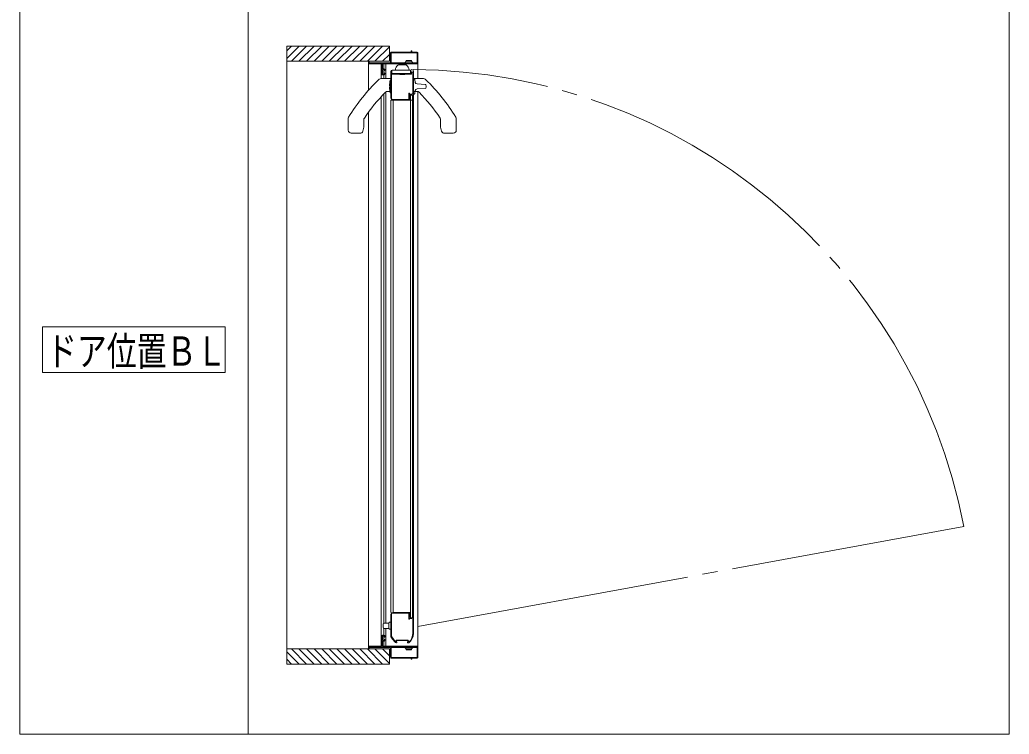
# Model space of a CAD drawing. Units: millimetres on the paper. Extents: x -305 to 305, y -152 to 152.
# Drawn here: x 18.6 to 83.6, y 20.2 to 67.2 of the extents above; entities that cross this region are included whole.
import ezdxf
from ezdxf.enums import TextEntityAlignment as Align

# ---------------------------------------------------------------- set-up
doc = ezdxf.new("R2010")
doc.units = ezdxf.units.MM
doc.linetypes.add('LONG_CHAIN', pattern=[21, 18, -1, 1, -1])
doc.linetypes.add('LONG_DOUBLE_CHAIN', pattern=[21.8, 18, -1, 0.6, -0.6, 0.6, -1])
doc.layers.add('0-1_VIEW0001', color=7, linetype='Continuous', lineweight=9)
doc.styles.add('ＭＳ ゴシック', font='')
doc.styles.get('ＭＳ ゴシック').set_extended_font_data('MS Gothic')

msp = doc.modelspace()

# ---------------------------------------------------------------- linework, layer by layer
at = {"layer": '0-1_VIEW0001'}
for p, q in [((33.617, 127.749), (33.617, 20.249)), ((83.617, 127.749), (83.617, 20.249)), ((36.15, 64.637), (36.965, 65.453)), ((36.15, 24.854), (36.15, 65.453)), ((36.15, 65.453), (42.9, 65.453)), ((36.15, 65.132), (36.47, 65.453)), ((36.46, 64.453), (37.46, 65.453)), ((36.955, 64.453), (37.955, 65.453)), ((37.45, 64.453), (38.45, 65.453)), ((37.95, 64.453), (38.95, 65.453)), ((38.45, 64.453), (39.45, 65.453)), ((38.95, 64.453), (39.95, 65.453)), ((39.45, 64.453), (40.45, 65.453)), ((39.95, 64.453), (40.95, 65.453)), ((40.45, 64.453), (41.45, 65.453)), ((40.95, 64.453), (41.95, 65.453)), ((41.45, 64.453), (42.45, 65.453)), ((41.95, 64.453), (42.9, 65.402)), ((42.9, 65.453), (42.9, 64.452)), ((42.975, 64.367), (42.975, 65.002)), ((43.025, 65.052), (44.32, 65.052)), ((43.035, 65.007), (44.715, 65.007)), ((44.335, 65.067), (44.335, 65.117)), ((44.345, 65.127), (44.365, 65.127)), ((44.375, 65.117), (44.375, 65.067)), ((44.39, 65.052), (44.725, 65.052)), ((44.775, 65.002), (44.775, 64.327)), ((42.9, 64.453), (36.15, 64.453)), ((41.525, 64.452), (41.525, 64.302)), ((41.525, 64.317), (41.525, 64.437)), ((41.54, 64.452), (41.56, 64.452)), ((41.575, 64.437), (41.575, 64.367)), ((41.59, 64.352), (42.96, 64.352)), ((42.45, 64.453), (42.9, 64.902)), ((43.02, 64.367), (43.02, 64.992)), ((44.715, 64.352), (43.035, 64.352)), ((44, 64.502), (44, 64.452)), ((44, 64.502), (44.35, 64.502)), ((44.73, 64.992), (44.73, 64.367)), ((41.525, 62.543), (41.525, 64.277)), ((41.525, 64.277), (42.39, 64.277)), ((42.375, 64.302), (41.54, 64.302)), ((42.348, 63.323), (42.348, 64.277)), ((42.39, 63.602), (42.39, 64.287)), ((42.44, 64.287), (42.44, 63.967)), ((42.44, 64.277), (44.775, 64.277)), ((42.44, 63.892), (42.44, 63.622)), ((44.75, 64.302), (42.455, 64.302)), ((42.455, 63.952), (42.54, 63.952)), ((42.525, 63.907), (42.455, 63.907)), ((42.525, 63.952), (42.525, 64.277)), ((42.525, 63.607), (42.525, 63.907)), ((42.54, 63.847), (42.54, 63.892)), ((42.575, 63.832), (42.555, 63.832)), ((42.59, 63.902), (42.59, 63.847)), ((42.665, 63.327), (42.665, 64.277)), ((42.99, 63.802), (42.99, 62.027)), ((43.04, 63.667), (43.04, 63.792)), ((43.05, 63.812), (43.05, 63.842)), ((43.06, 63.827), (43.06, 63.652)), ((44.23, 63.877), (43.11, 63.877)), ((43.524, 64.227), (43.957, 64.227)), ((44.28, 63.652), (44.28, 63.827)), ((44.315, 63.852), (44.315, 63.667)), ((44.355, 63.707), (44.355, 63.655)), ((44.445, 62.372), (44.445, 63.707)), ((44.49, 61.917), (44.49, 63.777)), ((44.775, 64.277), (44.775, 63.327)), ((42.975, 63.327), (42.398, 63.327)), ((42.54, 63.552), (42.44, 63.552)), ((42.455, 63.607), (42.525, 63.607)), ((42.525, 63.327), (42.525, 63.552)), ((42.54, 63.622), (42.54, 63.667)), ((42.555, 63.682), (42.575, 63.682)), ((42.59, 63.667), (42.59, 63.602)), ((43.035, 63.592), (43.035, 62.027)), ((43.564, 63.607), (43.05, 63.607)), ((44.3, 63.652), (43.055, 63.652)), ((43.06, 63.652), (43.11, 63.652)), ((44.28, 63.652), (43.11, 63.652)), ((43.586, 63.592), (43.574, 63.603)), ((43.884, 63.587), (43.596, 63.587)), ((43.906, 63.603), (43.894, 63.592)), ((44.307, 63.607), (43.916, 63.607)), ((44.348, 63.637), (44.325, 63.615)), ((44.505, 63.327), (45.082, 63.327)), ((42.665, 27.552), (42.665, 62.442)), ((42.975, 62.477), (42.779, 62.477)), ((42.99, 62.447), (42.99, 62.535)), ((44.505, 62.477), (44.701, 62.477)), ((44.775, 62.463), (44.775, 26.027)), ((42.352, 26.027), (42.352, 62.117)), ((42.525, 27.55), (42.525, 62.302)), ((44.475, 61.902), (42.99, 61.902)), ((42.99, 28.252), (42.99, 61.902)), ((43.115, 61.947), (44.17, 61.947)), ((43.115, 61.902), (44.242, 61.902)), ((43.14, 61.902), (43.14, 28.252)), ((44.18, 61.957), (44.18, 62.332)), ((44.195, 62.347), (44.21, 62.347)), ((44.225, 62.332), (44.225, 62.312)), ((44.225, 61.977), (44.225, 62.202)), ((44.24, 62.297), (44.37, 62.297)), ((44.254, 61.91), (44.263, 61.924)), ((44.265, 61.931), (44.265, 61.937)), ((44.275, 62.252), (44.4, 62.252)), ((44.275, 27.927), (44.275, 62.227)), ((44.275, 62.227), (44.425, 62.227)), ((44.425, 27.927), (44.425, 62.227)), ((44.425, 62.227), (44.425, 61.931)), ((44.427, 61.924), (44.436, 61.91)), ((44.449, 61.902), (44.475, 61.902)), ((44.475, 28.252), (44.475, 61.902)), ((41.525, 26.027), (41.525, 61.109)), ((40.19, 60.677), (40.19, 59.927)), ((41.22, 60.613), (41.22, 60.227)), ((46.26, 60.613), (46.26, 60.227)), ((47.29, 60.677), (47.29, 59.927)), ((40.965, 59.727), (40.39, 59.727)), ((46.515, 59.727), (47.09, 59.727)), ((20.117, 43.999), (20.117, 46.999)), ((20.117, 46.999), (32.117, 46.999)), ((32.117, 43.999), (32.117, 46.999)), ((20.117, 43.999), (32.117, 43.999)), ((42.99, 28.127), (42.99, 26.702)), ((43.035, 26.702), (43.035, 28.127)), ((44.241, 28.252), (43.115, 28.252)), ((43.115, 28.207), (44.17, 28.207)), ((44.18, 28.197), (44.18, 27.822)), ((44.225, 27.952), (44.225, 28.177)), ((44.263, 28.231), (44.254, 28.245)), ((44.265, 28.217), (44.265, 28.223)), ((44.425, 28.223), (44.425, 27.927)), ((44.435, 28.245), (44.427, 28.231)), ((44.475, 28.252), (44.448, 28.252)), ((44.49, 26.877), (44.49, 28.237)), ((42.49, 27.502), (42.49, 27.252)), ((42.815, 27.552), (42.54, 27.552)), ((42.815, 27.552), (42.865, 27.552)), ((42.865, 27.552), (42.865, 27.202)), ((42.915, 27.602), (42.99, 27.602)), ((44.195, 27.807), (44.21, 27.807)), ((44.225, 27.822), (44.225, 27.842)), ((44.24, 27.857), (44.37, 27.857)), ((44.4, 27.902), (44.275, 27.902)), ((44.445, 27.782), (44.445, 26.877)), ((42.39, 26.702), (42.39, 26.017)), ((42.54, 26.752), (42.44, 26.752)), ((42.44, 26.412), (42.44, 26.682)), ((42.455, 26.697), (42.525, 26.697)), ((42.529, 26.752), (42.529, 27.202)), ((42.529, 26.397), (42.529, 26.697)), ((42.54, 27.202), (42.815, 27.202)), ((42.54, 26.682), (42.54, 26.637)), ((42.59, 26.637), (42.59, 26.702)), ((42.669, 26.027), (42.669, 27.202)), ((42.815, 27.202), (42.865, 27.202)), ((42.915, 27.152), (42.99, 27.152)), ((41.525, 26.027), (44.775, 26.027)), ((42.375, 26.002), (41.54, 26.002)), ((42.44, 26.017), (42.44, 26.337)), ((42.525, 26.397), (42.455, 26.397)), ((42.455, 26.352), (42.54, 26.352)), ((44.75, 26.002), (42.455, 26.002)), ((42.529, 26.027), (42.529, 26.352)), ((42.54, 26.457), (42.54, 26.412)), ((42.555, 26.622), (42.575, 26.622)), ((42.575, 26.472), (42.555, 26.472)), ((42.59, 26.402), (42.59, 26.457)), ((43.02, 26.612), (43.245, 26.312)), ((43.281, 26.339), (43.056, 26.639)), ((43.325, 26.372), (43.325, 26.331)), ((43.365, 26.252), (43.375, 26.252)), ((43.389, 26.305), (43.366, 26.363)), ((44.09, 26.437), (43.39, 26.437)), ((43.39, 26.397), (44.09, 26.397)), ((43.39, 26.267), (43.39, 26.299)), ((44.09, 26.299), (44.09, 26.267)), ((44.113, 26.363), (44.091, 26.305)), ((44.105, 26.252), (44.139, 26.252)), ((44.155, 26.338), (44.155, 26.372)), ((42.9, 25.852), (36.15, 25.852)), ((36.15, 25.668), (36.965, 24.853)), ((36.46, 25.853), (37.46, 24.853)), ((36.955, 25.853), (37.955, 24.853)), ((37.45, 25.853), (38.45, 24.853)), ((37.95, 25.853), (38.95, 24.853)), ((38.45, 25.853), (39.45, 24.853)), ((38.95, 25.853), (39.95, 24.853)), ((39.45, 25.853), (40.45, 24.853)), ((39.95, 25.853), (40.95, 24.853)), ((40.45, 25.853), (41.45, 24.853)), ((40.95, 25.853), (41.95, 24.853)), ((41.45, 25.853), (42.45, 24.853)), ((41.525, 25.987), (41.525, 25.867)), ((41.54, 25.852), (41.56, 25.852)), ((41.575, 25.867), (41.575, 25.937)), ((41.59, 25.952), (42.96, 25.952)), ((41.95, 25.853), (42.9, 24.903)), ((42.45, 25.853), (42.9, 25.403)), ((42.9, 25.852), (42.9, 24.853)), ((42.975, 25.937), (42.975, 25.302)), ((43.02, 25.937), (43.02, 25.312)), ((44.715, 25.952), (43.035, 25.952)), ((44.35, 25.802), (44, 25.802)), ((44.35, 25.802), (44.35, 25.852)), ((44.73, 25.312), (44.73, 25.937)), ((44.775, 25.302), (44.775, 25.977)), ((36.15, 25.173), (36.47, 24.853)), ((36.15, 24.853), (42.9, 24.853)), ((43.025, 25.252), (44.32, 25.252)), ((43.035, 25.297), (44.715, 25.297)), ((44.335, 25.237), (44.335, 25.187)), ((44.345, 25.177), (44.365, 25.177)), ((44.375, 25.187), (44.375, 25.237)), ((44.39, 25.252), (44.725, 25.252))]:
    msp.add_line(p, q, dxfattribs=at)
at = {"layer": '0-1_VIEW0001', "color": 2}
for p, q in [((42.958, 63.222), (42.97, 63.222)), ((42.97, 63.222), (42.97, 62.872)), ((42.97, 63.172), (42.99, 63.172)), ((44.49, 63.297), (44.524, 63.295)), ((44.571, 63.253), (44.599, 63.067)), ((42.97, 62.722), (42.97, 62.372)), ((42.99, 62.422), (42.97, 62.422)), ((44.599, 62.528), (44.571, 62.342)), ((45.252, 62.933), (44.716, 62.961)), ((44.716, 62.634), (45.252, 62.662)), ((42.97, 62.372), (42.958, 62.372)), ((44.524, 62.299), (44.49, 62.297))]:
    msp.add_line(p, q, dxfattribs=at)
at = {"layer": '0-1_VIEW0001', "color": 2, "linetype": 'LONG_DOUBLE_CHAIN'}
for p, q in [((42.928, 62.863), (42.911, 62.863)), ((42.928, 62.732), (42.911, 62.732))]:
    msp.add_line(p, q, dxfattribs=at)
at = {"layer": '0-1_VIEW0001', "linetype": 'LONG_CHAIN'}
msp.add_line((44.775, 27.325), (80.63, 33.9), dxfattribs=at)
at = {"layer": '0-1_VIEW0001'}
for points in [[(18.617, 127.749), (18.617, 20.249), (83.617, 20.249)], [(42.975, 65.002), (42.99, 65.038), (43.025, 65.052)], [(43.02, 64.992), (43.024, 65.003), (43.035, 65.007)], [(44.32, 65.052), (44.331, 65.057), (44.335, 65.067)], [(44.335, 65.117), (44.338, 65.124), (44.345, 65.127)], [(44.365, 65.127), (44.372, 65.124), (44.375, 65.117)], [(44.375, 65.067), (44.379, 65.057), (44.39, 65.052)], [(44.715, 65.007), (44.726, 65.003), (44.73, 64.992)], [(44.725, 65.052), (44.76, 65.038), (44.775, 65.002)], [(41.525, 64.437), (41.529, 64.448), (41.54, 64.452)], [(41.56, 64.452), (41.571, 64.448), (41.575, 64.437)], [(41.575, 64.367), (41.579, 64.357), (41.59, 64.352)], [(42.96, 64.352), (42.971, 64.357), (42.975, 64.367)], [(43.035, 64.352), (43.024, 64.357), (43.02, 64.367)], [(44.35, 64.452), (44, 64.452), (43.941, 64.374)], [(44.35, 64.502), (44.35, 64.452), (44.41, 64.374)], [(44.73, 64.367), (44.726, 64.357), (44.715, 64.352)], [(41.54, 64.302), (41.529, 64.307), (41.525, 64.317)], [(42.39, 64.287), (42.386, 64.298), (42.375, 64.302)], [(42.455, 64.302), (42.444, 64.298), (42.44, 64.287)], [(42.44, 63.967), (42.444, 63.957), (42.455, 63.952)], [(42.455, 63.907), (42.444, 63.903), (42.44, 63.892)], [(42.54, 63.892), (42.536, 63.903), (42.525, 63.907)], [(42.54, 63.952), (42.575, 63.938), (42.59, 63.902)], [(42.555, 63.832), (42.544, 63.837), (42.54, 63.847)], [(42.59, 63.847), (42.586, 63.837), (42.575, 63.832)], [(43.05, 63.842), (43.047, 63.849), (43.04, 63.852), (43.005, 63.838), (42.99, 63.802)], [(43.04, 63.792), (43.041, 63.797), (43.044, 63.8), (43.048, 63.806), (43.05, 63.812)], [(44.49, 63.777), (44.453, 63.866), (44.413, 63.894), (44.365, 63.902), (44.33, 63.888), (44.315, 63.852)], [(44.445, 63.707), (44.4, 63.752), (44.355, 63.707)], [(44.775, 64.327), (44.768, 64.31), (44.75, 64.302)], [(42.44, 63.552), (42.405, 63.567), (42.39, 63.602)], [(42.44, 63.622), (42.444, 63.612), (42.455, 63.607)], [(42.525, 63.607), (42.536, 63.612), (42.54, 63.622)], [(42.54, 63.667), (42.544, 63.678), (42.555, 63.682)], [(42.59, 63.602), (42.575, 63.567), (42.54, 63.552)], [(42.575, 63.682), (42.586, 63.678), (42.59, 63.667)], [(43.05, 63.607), (43.039, 63.603), (43.035, 63.592)], [(43.055, 63.652), (43.044, 63.657), (43.04, 63.667)], [(43.574, 63.603), (43.57, 63.606), (43.564, 63.607)], [(43.596, 63.587), (43.591, 63.588), (43.586, 63.592)], [(43.894, 63.592), (43.89, 63.588), (43.884, 63.587)], [(43.916, 63.607), (43.911, 63.606), (43.906, 63.603)], [(44.315, 63.667), (44.311, 63.657), (44.3, 63.652)], [(44.325, 63.615), (44.317, 63.609), (44.307, 63.607)], [(44.355, 63.655), (44.353, 63.645), (44.348, 63.637)], [(42.99, 62.027), (43.027, 61.939), (43.115, 61.902)], [(43.035, 62.027), (43.058, 61.971), (43.115, 61.947)], [(44.17, 61.947), (44.177, 61.95), (44.18, 61.957)], [(44.18, 62.332), (44.184, 62.343), (44.195, 62.347)], [(44.21, 62.347), (44.221, 62.343), (44.225, 62.332)], [(44.225, 62.312), (44.229, 62.302), (44.24, 62.297)], [(44.225, 62.202), (44.24, 62.238), (44.275, 62.252)], [(44.265, 61.937), (44.261, 61.948), (44.25, 61.952), (44.232, 61.96), (44.225, 61.977)], [(44.242, 61.902), (44.249, 61.904), (44.254, 61.91)], [(44.263, 61.924), (44.265, 61.927), (44.265, 61.931)], [(44.37, 62.297), (44.423, 62.319), (44.445, 62.372)], [(44.4, 62.252), (44.418, 62.245), (44.425, 62.227)], [(44.425, 61.931), (44.426, 61.927), (44.427, 61.924)], [(44.436, 61.91), (44.441, 61.904), (44.449, 61.902)], [(44.475, 61.902), (44.486, 61.907), (44.49, 61.917)], [(43.115, 28.252), (43.026, 28.216), (42.99, 28.127)], [(43.035, 28.127), (43.058, 28.184), (43.115, 28.207)], [(44.17, 28.207), (44.177, 28.204), (44.18, 28.197)], [(44.225, 28.177), (44.232, 28.195), (44.25, 28.202), (44.26, 28.207), (44.265, 28.217)], [(44.275, 27.902), (44.239, 27.917), (44.225, 27.952)], [(44.254, 28.245), (44.249, 28.25), (44.241, 28.252)], [(44.265, 28.223), (44.264, 28.227), (44.263, 28.231)], [(44.427, 28.231), (44.425, 28.227), (44.425, 28.223)], [(44.448, 28.252), (44.441, 28.25), (44.435, 28.245)], [(44.49, 28.237), (44.485, 28.248), (44.475, 28.252)], [(44.18, 27.822), (44.184, 27.812), (44.195, 27.807)], [(44.21, 27.807), (44.22, 27.812), (44.225, 27.822)], [(44.225, 27.842), (44.229, 27.853), (44.24, 27.857)], [(44.37, 27.857), (44.423, 27.835), (44.445, 27.782)], [(44.425, 27.927), (44.417, 27.909), (44.4, 27.902)], [(42.44, 26.752), (42.405, 26.738), (42.39, 26.702)], [(42.44, 26.682), (42.444, 26.693), (42.455, 26.697)], [(42.525, 26.697), (42.536, 26.693), (42.54, 26.682)], [(42.59, 26.702), (42.575, 26.738), (42.54, 26.752)], [(42.99, 26.702), (42.998, 26.655), (43.02, 26.612)], [(43.056, 26.639), (43.04, 26.669), (43.035, 26.702)], [(44.139, 26.252), (44.154, 26.254), (44.168, 26.261), (44.305, 26.377), (44.404, 26.53), (44.466, 26.699), (44.49, 26.877)], [(44.445, 26.877), (44.423, 26.723), (44.375, 26.571), (44.326, 26.459), (44.251, 26.367), (44.179, 26.326), (44.163, 26.324), (44.155, 26.338)], [(41.54, 26.002), (41.529, 25.998), (41.525, 25.987)], [(42.39, 26.017), (42.386, 26.007), (42.375, 26.002)], [(42.455, 26.397), (42.444, 26.402), (42.44, 26.412)], [(42.44, 26.337), (42.444, 26.348), (42.455, 26.352)], [(42.455, 26.002), (42.444, 26.007), (42.44, 26.017)], [(42.54, 26.412), (42.536, 26.402), (42.525, 26.397)], [(42.54, 26.637), (42.544, 26.627), (42.555, 26.622)], [(42.555, 26.472), (42.544, 26.468), (42.54, 26.457)], [(42.54, 26.352), (42.575, 26.367), (42.59, 26.402)], [(42.575, 26.622), (42.586, 26.627), (42.59, 26.637)], [(42.59, 26.457), (42.586, 26.468), (42.575, 26.472)], [(43.245, 26.312), (43.298, 26.268), (43.365, 26.252)], [(43.325, 26.331), (43.316, 26.317), (43.301, 26.319), (43.29, 26.328), (43.281, 26.339)], [(43.39, 26.437), (43.344, 26.418), (43.325, 26.372)], [(43.366, 26.363), (43.369, 26.386), (43.39, 26.397)], [(43.375, 26.252), (43.385, 26.257), (43.39, 26.267)], [(43.39, 26.299), (43.39, 26.302), (43.389, 26.305)], [(44.155, 26.372), (44.136, 26.418), (44.09, 26.437)], [(44.09, 26.397), (44.11, 26.386), (44.113, 26.363)], [(44.091, 26.305), (44.09, 26.302), (44.09, 26.299)], [(44.09, 26.267), (44.094, 26.257), (44.105, 26.252)], [(44.775, 25.977), (44.768, 25.995), (44.75, 26.002)], [(41.525, 25.867), (41.529, 25.857), (41.54, 25.852)], [(41.56, 25.852), (41.571, 25.857), (41.575, 25.867)], [(41.575, 25.937), (41.579, 25.948), (41.59, 25.952)], [(42.96, 25.952), (42.971, 25.948), (42.975, 25.937)], [(43.035, 25.952), (43.024, 25.948), (43.02, 25.937)], [(44, 25.802), (44, 25.852), (43.941, 25.931)], [(44, 25.852), (44.35, 25.852), (44.41, 25.931)], [(44.73, 25.937), (44.726, 25.948), (44.715, 25.952)], [(42.975, 25.302), (42.99, 25.267), (43.025, 25.252)], [(43.02, 25.312), (43.024, 25.302), (43.035, 25.297)], [(44.32, 25.252), (44.331, 25.248), (44.335, 25.237)], [(44.335, 25.187), (44.338, 25.18), (44.345, 25.177)], [(44.365, 25.177), (44.372, 25.18), (44.375, 25.187)], [(44.375, 25.237), (44.379, 25.248), (44.39, 25.252)], [(44.715, 25.297), (44.726, 25.302), (44.73, 25.312)], [(44.725, 25.252), (44.76, 25.267), (44.775, 25.302)]]:
    msp.add_lwpolyline(points, dxfattribs=at)
for centre, radius, start, end in [((43.995, 65), 0.0077, 90, 207.28096), ((43.953, 64.365), 0.015, 142.83915, 250.52878), ((44.398, 64.365), 0.015, 289.47122, 37.16085), ((43.11, 63.827), 0.05, 90, 180), ((43.74, 63.852), 0.45, 128.21321, 176.81526), ((43.524, 64.127), 0.1, 90, 128.21321), ((43.957, 64.127), 0.1, 51.78679, 90), ((43.74, 63.852), 0.45, 3.18474, 51.78679), ((44.23, 63.827), 0.05, 0, 90), ((51.319, 53.918), 13.05, 134.40318, 148.24605), ((42.398, 63.027), 0.3, 90, 134.40318), ((42.975, 63.312), 0.015, 0, 90), ((44.505, 63.312), 0.015, 90, 180), ((45.082, 63.027), 0.3, 45.59682, 90), ((36.161, 53.918), 13.05, 31.75395, 45.59682), ((51.319, 53.918), 12.15, 135.61305, 145.92995), ((42.779, 62.277), 0.2, 90, 135.61305), ((42.975, 62.492), 0.015, 270, 0), ((44.505, 62.492), 0.015, 180, 270), ((44.701, 62.277), 0.2, 44.38695, 90), ((36.161, 53.918), 12.15, 34.07005, 44.38695), ((40.39, 60.677), 0.2, 147.03513, 180), ((41.42, 60.613), 0.2, 145.92995, 180), ((46.06, 60.613), 0.2, 0, 34.07005), ((47.09, 60.677), 0.2, 0, 32.96487), ((40.39, 59.927), 0.2, 180, 270), ((40.965, 59.927), 0.2, 270, 339.07517), ((40.18, 60.227), 1.04, 339.07517, 0), ((47.3, 60.227), 1.04, 180, 200.92483), ((46.515, 59.927), 0.2, 200.92483, 270), ((47.09, 59.927), 0.2, 270, 0), ((42.54, 27.502), 0.05, 90, 180), ((42.915, 27.552), 0.05, 90, 180), ((42.54, 27.252), 0.05, 180, 270), ((42.915, 27.202), 0.05, 180, 270), ((43.953, 25.94), 0.015, 109.47122, 217.16085), ((44.398, 25.94), 0.015, 322.83915, 70.52878)]:
    msp.add_arc(centre, radius, start, end, dxfattribs=at)
at = {"layer": '0-1_VIEW0001', "linetype": 'LONG_CHAIN'}
msp.add_arc((44.275, 26.877), 37.027, 10.93399, 89.70079, dxfattribs=at)
at = {"layer": '0-1_VIEW0001', "color": 2}
for centre, radius, start, end in [((45.51, 62.797), 2.6, 170.87393, 178.55914), ((42.958, 63.207), 0.015, 90, 170.87393), ((44.522, 63.246), 0.05, 8.59735, 87), ((44.723, 63.085), 0.125, 188.56086, 267), ((42.926, 62.862), 0.015, 178.55914, 270), ((42.926, 62.732), 0.015, 90, 181.44086), ((45.51, 62.797), 2.6, 181.44086, 189.12607), ((46.016, 62.797), 3.088, 178.7869, 181.2131), ((42.97, 62.862), 0.01, 0, 90), ((42.97, 62.732), 0.01, 270, 0), ((44.723, 62.509), 0.125, 93.00001, 171.44823), ((45.25, 62.883), 0.05, 7.08944, 87.00002), ((45.25, 62.712), 0.05, 272.99998, 352.90954), ((44.555, 62.797), 0.75, 359.9996, 7.00692), ((44.555, 62.797), 0.75, 352.99331, 359.9996), ((42.958, 62.387), 0.015, 189.12607, 270), ((44.522, 62.349), 0.05, 273, 351.40265)]:
    msp.add_arc(centre, radius, start, end, dxfattribs=at)

# ---------------------------------------------------------------- texts
at = {"layer": '0-1_VIEW0001', "style": 'ＭＳ ゴシック', "width": 0.75}
msp.add_text('ドア位置ＢＬ', height=1.921, dxfattribs=at).set_placement((20.402, 43.879), align=Align.BOTTOM_LEFT)

doc.saveas('drawing.dxf')
